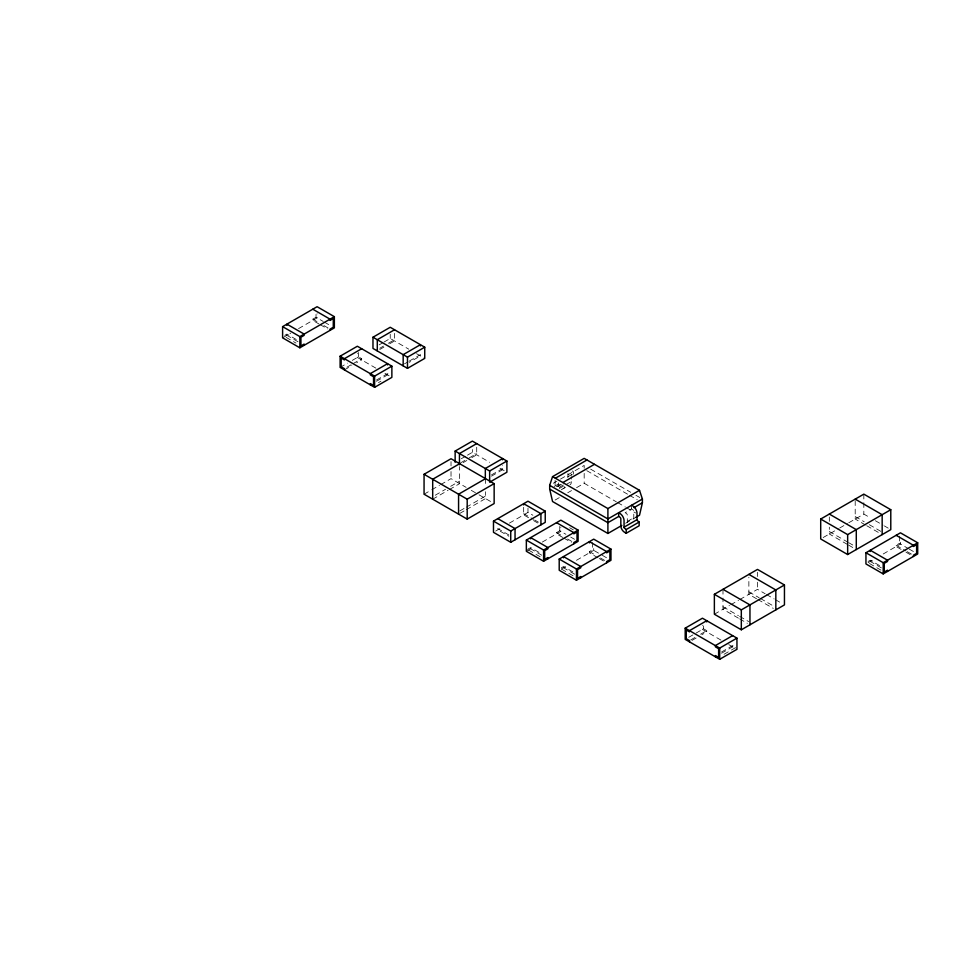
<?xml version="1.0" encoding="UTF-8"?>
<svg xmlns="http://www.w3.org/2000/svg" width="966" height="966" viewBox="0 0 966 966"><rect width="100%" height="100%" fill="white"/><g stroke="black" fill="none" stroke-linecap="round" stroke-linejoin="round"><path stroke-width="0.72" stroke-dasharray="4.83 3.62" d="M555.1 480.344L555.064 486.031M284.753 335.347L286.914 334.103L297.999 340.503M318.949 323.96L312.791 320.41L312.791 319.166L316.027 317.295L323.26 321.473M282.603 337.834L290.79 333.101M298.554 328.621L317.102 317.911L317.102 313.709M340.117 367.406L347.506 363.131M352.276 360.378L358.446 356.828L361.682 358.688L361.682 359.932L356.744 362.781M379.143 344.874L382.838 342.737M384.07 342.024L390.228 338.474L408.775 349.173M346.891 367.225L351.817 364.387M353.049 363.675L361.682 358.688M379.759 348.255L383.454 346.118M388.38 343.268L394.539 339.718M344.427 369.893L351.817 365.631M379.759 349.499L384.685 346.649M389.612 343.811L394.539 340.962L394.539 332.449M376.462 380.036L387.559 373.637L390.795 375.496M404.404 363.904L408.099 361.767M409.33 361.055L420.415 354.655L420.415 355.899L409.33 362.31M376.462 381.28L387.559 374.88L387.559 373.637M378.467 382.608L380.93 381.196M461.301 458.717L466.228 455.88M467.459 455.167L472.386 452.317L489.641 462.279M460.685 462.811L468.075 458.536M469.307 457.836L476.709 453.561M463.149 462.629L466.844 460.492M471.77 457.655L476.709 454.805L476.709 446.304M424.062 494.206L430.486 490.511M431.766 489.762L439.47 485.318M440.75 484.582L451.025 478.653L466.119 487.359M435.255 495.22L445.531 489.291M450.663 486.321L459.647 481.14M432.696 499.193L448.091 490.293M449.371 489.557L459.647 483.628L459.647 466.614M491.489 474.91L502.586 468.498M491.489 476.153L502.586 469.742L502.586 465.6M459.852 510.905L464.984 507.935M466.264 507.198L485.524 496.077M459.852 513.393L464.984 510.422M466.264 509.686L485.524 498.565L485.524 491.718M553.276 483.254L556.863 481.189M560.461 479.112L584.176 465.419L584.176 469.15M571.558 474.68L565.086 478.411A1.521 0.881 60 0 0 564.772 479.112M554.23 486.466L560.691 482.734M556.368 486.574L560.244 484.328M557.539 486.659L561.427 484.413M563.287 484.968L559.399 487.214L561.005 488.132A5.385 3.103 60 0 0 564.76 486.574M563.48 486.079L558.3 489.074L558.3 482.843M566.064 484.582L571.244 481.599L571.244 476.624M561.282 489.786L566.45 486.792M495.643 531.083L501.68 527.593M509.432 523.113L527.979 512.403L532.918 515.252M555.1 500.062L560.159 497.14M567.742 492.757L571.534 490.571M576.593 487.649L584.176 483.266L616.356 501.837M527.424 549.425L530.66 547.565L541.745 553.965M562.695 537.422L556.537 533.86L556.537 532.616L559.773 530.757L565.931 534.307M526.349 551.296L533.244 547.311M542.3 542.083L560.848 531.372L560.848 527.17M633.793 518.959A5.385 3.103 60 0 1 633.781 517.704L633.781 511.485A1.521 0.881 60 0 0 632.706 509.613L631.619 508.985L625.159 512.729L626.234 513.344A1.521 0.881 60 0 1 627.308 515.216L627.308 521.435A5.385 3.103 60 0 0 627.32 522.691M627.308 521.435L633.781 517.704M625.606 523.246L635.725 517.402M561.367 567.779L563.528 566.535L574.613 572.935M598.026 557.817L589.405 552.842L589.405 551.598L592.629 549.726L601.263 554.701M561.367 569.022L568.696 564.796M576.461 560.304L593.716 550.354L593.716 547.553M823.165 537.543L838.379 528.764M839.683 528.016L847.448 523.536M848.74 522.787L863.833 514.069L870.245 517.776M714.369 614.231L729.463 605.513M730.755 604.764L738.519 600.284M739.811 599.536L757.501 589.332L765.193 593.776M688.734 637.318L695.049 633.672M696.124 633.056L703.526 628.781L706.75 630.653L706.75 631.897L701.823 634.747M690.738 639.903L695.665 637.053M700.592 634.215L706.75 630.653M691.97 640.434L696.897 637.584M868.096 561.451L870.257 560.208L881.342 566.607M901.061 549.364L896.134 546.514L896.134 545.271L899.37 543.399L907.992 548.386M868.096 562.695L872.841 559.966M883.202 553.989L900.445 544.027L900.445 539.825M721.542 652.002L732.626 645.59L735.863 647.462L723.546 654.574M721.542 653.245L732.626 646.834L732.626 645.59M875.389 520.734L883.081 525.19M884.373 525.927L888.225 528.148M855.2 516.556L864.196 521.749M869.328 524.707L880.883 531.385M909.223 549.099L914.162 551.936M865.476 524.973L855.2 519.044L855.2 499.132M866.756 525.721L880.883 533.872M896.134 545.271L905.999 550.958M907.231 551.671L913.389 555.233M905.999 552.202L912.158 555.764M829.323 531.505L847.303 541.878M848.583 542.614L854.995 546.321M847.303 544.365L829.323 533.993L829.323 527.146M848.583 545.102L856.287 549.557M881.342 567.863L870.257 561.451L870.257 560.208M869.485 563.504L883.045 571.329M416.539 353.665L424.738 358.386M590.649 469.15L630.762 492.31M635.942 495.292L639.818 497.538M586.773 470.647L628.178 494.544M629.47 495.292L637.234 499.772M324.491 322.185L330.807 325.832M312.791 319.166L318.949 322.716M323.876 325.566L328.814 328.416M320.181 324.673L327.583 328.947M572.21 470.961L573.393 471.637L573.393 474.125M617.636 502.586L625.364 507.041M626.644 507.79L635.652 512.982M375.907 368.155L357.36 357.444L357.36 353.242M384.963 373.383L389.709 376.124M766.485 594.525L774.189 598.968M775.469 599.705L781.88 603.412M748.867 591.82L759.143 597.749M760.423 598.485L774.539 606.648M756.571 598.763L748.867 594.307L748.867 577.294M757.851 599.5L773.259 608.387M297.999 341.747L286.914 335.347L286.914 334.103M286.141 337.388L296.007 343.087M499.99 468.256L506.896 472.241M722.991 606.757L738.398 615.656M739.678 616.393L748.662 621.585M738.398 618.143L722.991 609.256L722.991 598.051M739.678 618.88L747.382 623.336M569.626 527.726L573.321 529.863M570.701 537.072L574.553 539.294M602.337 555.329L607.421 558.263M523.669 513.646L533.534 519.334M534.766 520.046L538.46 522.183M556.537 532.616L562.695 536.178M567.622 539.028L572.56 541.866M589.405 551.598L595.563 555.148M600.49 557.998L606.648 561.56M528.595 517.74L523.669 514.89L523.669 504.928M533.534 520.577L538.46 523.427M563.927 538.134L571.317 542.397M599.258 558.529L604.185 561.379M471.287 490.354L477.759 494.085M479.051 494.834L491.682 502.127M720.986 640.12L702.439 629.409L702.439 625.207M728.75 644.6L736.949 649.333M508.889 534.995L497.792 528.583L497.792 529.827L508.889 536.239M541.745 555.209L530.66 548.809L530.66 547.565M574.613 574.178L563.528 567.779L563.528 566.535M528.656 550.137L542.216 557.962M561.524 569.119L577.535 578.368M899.37 536.142L899.37 543.399M863.833 494.145L863.833 501.269M863.833 502.682L863.833 514.069M829.323 516.979L829.323 521.338M757.501 572.258L757.501 576.521M757.501 582.22L757.501 589.332M722.991 589.332L722.991 596.59M703.526 625.883L703.526 628.781M631.619 505.254L631.619 508.985M592.629 542.469L592.629 549.726M584.176 473.388L584.176 483.266M568.008 473.388L568.008 477.264M559.773 526.398L559.773 530.757M527.979 508.201L527.979 512.403M485.524 478.653L485.524 485.91M472.386 449.516L472.386 452.317M451.025 461.579L451.025 465.841M451.025 471.529L451.025 478.653M390.228 334.272L390.228 338.474M358.446 352.469L358.446 356.828M316.027 314.385L316.027 317.295M571.244 481.599A5.385 3.103 60 0 1 569.952 484.775M571.244 475.369A1.521 0.881 60 0 1 572.319 474.753"/><path stroke-width="1.45" d="M618.687 516.46L618.687 512.729L620.329 513.707A6.11 3.526 60 0 1 624.048 520.155L624.072 527.81L626.21 529.525L639.154 522.051L639.154 525.782L626.21 533.256L624.616 532.338A5.385 3.103 60 0 1 620.836 525.178L620.836 518.947A1.521 0.881 60 0 0 619.761 517.088L618.687 516.46L607.904 522.691L549.678 489.074L549.678 485.33L552.564 476.624L584.176 458.367L639.516 490.317L642.402 499.024L642.402 502.767L639.516 515.216L635.725 517.402M631.619 505.254L633.261 506.232A6.11 3.526 60 0 1 636.98 512.68L637.017 520.348L639.154 522.051M282.603 326.629L317.102 306.705L334.357 316.667L334.357 327.872L299.846 347.796L282.603 337.834L282.603 326.629L299.846 336.591L334.357 316.667M340.117 356.2L357.36 346.239L391.87 366.162L391.87 377.368L374.615 387.33L340.117 367.406L340.117 356.2L374.615 376.124L391.87 366.162M372.973 337.231L390.228 327.269L424.738 347.192L424.738 358.386L407.483 368.348L372.973 348.436L372.973 337.231L407.483 357.142L424.738 347.192M361.682 348.726L344.427 358.688L344.427 359.932L341.191 358.072L341.191 366.778L344.427 368.65L344.427 369.893M394.539 329.756L377.295 339.718L377.295 350.924M455.143 451.074L472.386 441.112L506.896 461.036L506.896 472.241L489.641 482.203L489.641 470.997L455.143 451.074L455.143 462.279M476.709 443.599L459.454 453.561L459.454 464.767M424.062 474.294L451.025 458.729L494.145 483.628L494.145 503.552L467.194 519.116L424.062 494.206L424.062 474.294L467.194 499.193L494.145 483.628M459.647 463.704L432.696 479.269L432.696 499.193M489.641 470.997L506.896 461.036M485.524 478.653L458.572 494.206L458.572 514.129M555.365 478.23L586.978 459.985M493.481 521.121L527.979 501.197L545.235 511.159L545.235 522.365L510.736 542.276L493.481 532.326L493.481 521.121L510.736 531.071L545.235 511.159M562.852 482.553L594.464 464.308M526.349 540.091L560.848 520.167L578.103 530.129L578.103 541.334L543.592 561.258L526.349 551.296L526.349 540.091L543.592 550.052L578.103 530.129M552.564 476.624L607.904 508.563L639.516 490.317M642.402 499.024L607.904 518.947L549.678 485.33M634.022 507.609L642.402 502.767M559.205 559.06L593.716 539.149L610.959 549.099L610.959 560.304L576.461 580.228L559.205 570.266L559.205 559.06L576.461 569.022L610.959 549.099M549.678 489.074L552.564 501.523L607.904 533.461L621.814 525.432M624.072 527.158L637.017 519.684M820.702 519.044L863.833 494.145L890.785 509.71L890.785 529.634L847.653 554.532L820.702 538.968L820.702 519.044L847.653 534.609L890.785 509.71M714.369 594.307L757.501 569.409L784.452 584.973L784.452 604.897L741.32 629.796L714.369 614.231L714.369 594.307L741.32 609.872L784.452 584.973M685.196 628.166L702.439 618.204L736.949 638.128L736.949 649.333L719.694 659.295L685.196 639.371L685.196 628.166L719.694 648.089L736.949 638.128M865.947 552.745L900.445 532.821L917.7 542.783L917.7 553.989L883.202 573.901L865.947 563.951L865.947 552.745L883.202 562.695L917.7 542.783M732.626 635.628L715.383 645.59L715.383 646.834L718.619 648.705L718.619 657.423L715.383 655.552L715.383 656.795M855.2 499.132L882.163 514.697L882.163 534.609M896.134 535.309L913.389 545.271L913.389 546.514L916.625 544.643L916.625 553.361L913.389 555.233L913.389 556.476M829.323 514.069L856.287 529.634L856.287 549.557M312.791 309.205L330.046 319.166L330.046 320.41L333.282 318.538L333.282 327.257L330.046 329.116L330.046 330.372M748.867 574.396L775.831 589.948L775.831 609.872M722.991 589.332L749.954 604.897L749.954 624.809M556.537 522.654L573.792 532.616L573.792 533.86L577.016 532L577.016 540.719L573.792 542.578L573.792 543.822M497.792 518.621L515.047 528.583L515.047 539.789M887.513 571.413L887.513 570.169L884.276 572.041L884.276 563.323L887.513 561.451L887.513 560.208L870.257 550.246L870.257 551.489M883.202 562.695L883.202 573.901M847.653 534.609L847.653 554.532M741.32 609.872L741.32 629.796M719.694 648.089L719.694 659.295M706.75 621.935L706.75 620.691L689.507 630.653L689.507 631.897L686.271 630.025L686.271 638.743L689.507 640.615L689.507 641.859M626.21 529.525L626.21 533.256M607.904 508.563L607.904 533.461M606.648 562.804L606.648 561.56L609.884 559.688L609.884 550.97L606.648 552.842L606.648 551.598L589.405 541.636L589.405 542.88M580.771 577.74L580.771 576.497L577.535 578.368L577.535 569.65L580.771 567.779L580.771 566.535L563.528 556.573L563.528 557.817M576.461 569.022L576.461 580.228M547.915 558.771L547.915 557.527L544.679 559.386L544.679 550.668L547.915 548.809L547.915 547.565L530.66 537.603L530.66 538.847M543.592 550.052L543.592 561.258M540.924 524.852L540.924 513.646L523.669 503.684L523.669 504.928M510.736 531.071L510.736 542.276M502.586 459.792L502.586 458.536L485.33 468.498L485.33 478.46M467.194 499.193L467.194 519.116M420.415 345.937L420.415 344.693L403.172 354.655L403.172 365.86M407.483 357.142L407.483 368.348M387.559 364.919L387.559 363.675L370.304 373.637L370.304 374.88L373.54 376.74L373.54 385.458L370.304 383.587L370.304 384.83M374.615 376.124L374.615 387.33M304.169 345.309L304.169 344.065L300.933 345.925L300.933 337.219L304.169 335.347L304.169 334.103L286.914 324.141L286.914 325.385M299.846 336.591L299.846 347.796"/></g></svg>
